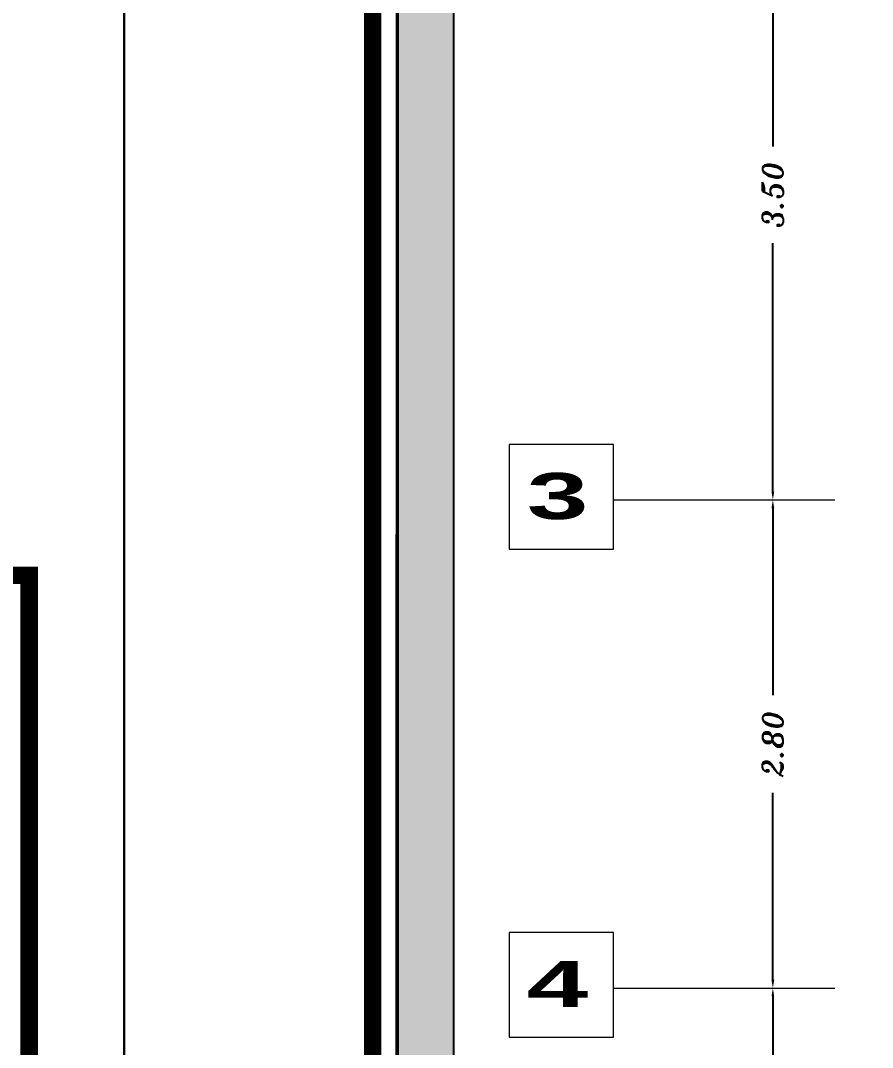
# Model space of a CAD drawing. Header units: inches. Extents: x 70 to 1974, y -315 to 363.
# Drawn here: x 99.05 to 103.93, y -177.17 to -171.28 of the extents above; entities that cross this region are included whole.
import ezdxf

# ---------------------------------------------------------------- set-up
doc = ezdxf.new("R2010")
doc.units = ezdxf.units.IN
doc.header["$MEASUREMENT"] = 0
doc.layers.add('1', color=19, linetype='Continuous', lineweight=5)
doc.layers.add('3', color=244, linetype='Continuous', lineweight=20)
doc.layers.add('7', color=7, linetype='Continuous')
doc.layers.add('AX', color=7, linetype='Continuous', lineweight=18, true_color=0xb7ad8f)
doc.styles.add('KH1', font='', dxfattribs={"width": 1.5})
doc.styles.add('STYLE3', font='italict.shx')
doc.styles.get('KH1').set_extended_font_data('Arial Black')
doc.dimstyles.new('mo', dxfattribs={"dimscale": 0.08, "dimtxt": 1.5, "dimasz": 0.6, "dimexe": 1, "dimexo": 1, "dimgap": 1, "dimtad": 0, "dimzin": 1, "dimdsep": 46, "dimtxsty": 'STYLE3', "dimcen": 2.5, "dimse1": 1, "dimse2": 1, "dimclrd": 1, "dimclre": 2, "dimclrt": 1, "dimadec": 0, "dimazin": 0, "dimtm": 1e-09, "dimtfac": 1, "dimtix": 1, "dimtmove": 0, "dimatfit": 1, "dimfxl": 0, "dimtolj": 1, "dimtzin": 0, "dimarcsym": 0})

# ---------------------------------------------------------------- blocks, each defined once
blk = doc.blocks.new('k1')
at = {"true_color": 0x636466}
h = blk.add_hatch(color=251, dxfattribs=at)
h.dxf.hatch_style = 1
h.paths.add_polyline_path([(-461.0845532288789, -161.558413456232), (-462.6065387501231, -161.558413456232), (-462.6065387501231, -162.1810438967408), (-462.6064882486181, -162.1810438967408), (-462.6064882486181, -162.3187643978863), (-462.4681764300095, -162.3187643978863), (-462.4681764300095, -161.6967757763449), (-461.2229155489925, -161.6967757763449), (-461.2229155489925, -162.9420366573626), (-461.0845532288789, -162.9420366573626), (-461.0845532288789, -162.8036743372492)])
h.paths.add_polyline_path([(-460.3927416283141, -161.6967757763449), (-459.1474807472965, -161.6967757763449), (-459.1474807472965, -162.9420366573626), (-457.9070382594097, -162.9420366573626), (-457.9070382594097, -162.8036743372492), (-459.0091184271835, -162.8036743372492), (-459.0091184271835, -161.558413456232), (-460.5311039484266, -161.558413456232), (-460.5311039484266, -162.1810438967408), (-461.0845532288789, -162.1810438967408), (-461.0845532288789, -162.3194062168533), (-460.3927416283141, -162.3194062168533)])
h.paths.add_polyline_path([(-459.7009300277487, -162.3194062168533), (-459.1474807472965, -162.3194062168533), (-459.1474807472965, -162.1810438967408), (-459.8392923478619, -162.1810438967408), (-459.8392923478619, -162.8036743372492), (-461.0845532288789, -162.8036743372492), (-461.0845532288789, -162.9420366573626), (-459.7009300277487, -162.9420366573626)], flags=17)
h.paths.add_polyline_path([(-458.3173068266177, -161.6967757763449), (-457.0720459456005, -161.6967757763449), (-457.073503920107, -162.2632668186274), (-457.0043227600521, -162.2632668186274), (-456.9351412926193, -162.2631182191905), (-456.9336836254875, -161.558413456232), (-458.4556691467313, -161.558413456232), (-458.4556691467313, -162.1810438967408), (-459.0091184271835, -162.1810438967408), (-459.0091184271835, -162.3194062168533), (-458.3173068266177, -162.3194062168533)])
h.paths.add_polyline_path([(-457.4340066514773, -165.0145428556087), (-453.6596054404646, -165.0145428556087), (-453.6596054404646, -164.5635341684535), (-457.4340066514773, -164.5635341684535)], flags=9)
h.paths.add_polyline_path([(-466.4645981210914, -178.7810121468715), (-469.7623956793282, -178.7810121468715), (-469.7623956793282, -178.1720438477653), (-466.4645981210914, -178.1720438477653)], flags=9)
h.paths.add_polyline_path([(-465.7865431843505, -177.1187596513043), (-468.3426485834195, -177.1187596513043), (-468.3426485834195, -176.3458383485925), (-465.7865431843505, -176.3458383485925)], flags=9)
h.paths.add_polyline_path([(-466.63716968008, -172.2587609934647), (-468.4262092408517, -172.2587609934647), (-468.4262092408517, -171.5853825857992), (-466.63716968008, -171.5853825857992)], flags=9)
h.paths.add_polyline_path([(-467.405796303833, -174.7927014827866), (-469.1562963038331, -174.7927014827866), (-469.1562963038331, -174.3652014827867), (-467.405796303833, -174.3652014827867)], flags=9)
h.paths.add_polyline_path([(-466.5791294639349, -173.4899200436457), (-469.3301294639348, -173.4899200436457), (-469.3301294639348, -173.0249200436457), (-466.5791294639349, -173.0249200436457)], flags=9)
h.paths.add_polyline_path([(-469.0046875002977, -195.6181855342291), (-468.5366875002978, -195.6499243907566), (-468.4414709307153, -195.1099243907566), (-468.9094709307153, -195.0781855342291)], flags=9)
h.paths.add_polyline_path([(-465.4248006648672, -183.2085779982049), (-468.8541786294708, -183.2375093979385), (-468.8589871723629, -182.6675296808298), (-465.4296092077592, -182.6385982810963)], flags=9)
h.paths.add_polyline_path([(-469.3327196373625, -170.527946320519), (-465.1389405140151, -170.527946320519), (-465.1389405140151, -170.0268255570132), (-469.3327196373625, -170.0268255570132)], flags=9)
h.paths.add_polyline_path([(-469.4483681832996, -194.8322193673344), (-468.9803681832996, -194.8639582238619), (-468.8851516137171, -194.3239582238619), (-469.3531516137171, -194.2922193673344)], flags=9)
h.paths.add_polyline_path([(-467.2760729308888, -194.8571646498413), (-468.7185216009401, -194.8693336377742), (-468.7236464953381, -194.2618552550663), (-467.2811978252869, -194.2496862671335)], flags=9)
h.paths.add_polyline_path([(-464.4482650831234, -194.8452147356366), (-465.6532222043793, -194.8553801640311), (-465.6580307472714, -194.2854004469225), (-464.4530736260154, -194.275235018528)], flags=9)
h.paths.add_polyline_path([(-466.8235622197829, -194.8161207900485), (-465.8001336483545, -194.847859646576), (-465.7049170787719, -194.307859646576), (-466.7283456502004, -194.2761207900485)], flags=9)
h.paths.add_polyline_path([(-468.6541763646052, -184.4538267344892), (-467.9787938572367, -184.4760632148504), (-467.912084416153, -184.0930431787446), (-468.5874669235215, -184.0708066983834)], flags=9)
h.paths.add_polyline_path([(-468.0004765109194, -184.2225841131287), (-467.9114581267899, -184.2307560196614), (-467.8869424071916, -184.0899961563925), (-467.9759607913211, -184.0818242498598)], flags=9)
h.paths.add_polyline_path([(-469.3708582068575, -184.1153796421765), (-469.3067645201805, -184.1217329222795), (-469.2877046798715, -184.0122986262485), (-469.3517983665485, -184.0059453461455)], flags=9)
h.paths.add_polyline_path([(-469.458863814117, -184.4455590874035), (-469.3557551336037, -184.4538977675388), (-469.3307390931977, -184.310265253999), (-469.433847773711, -184.3019265738636)], flags=9)
h.paths.add_polyline_path([(-469.5642049964675, -184.3938730533475), (-468.6423480547421, -184.4136611321844), (-468.5829838182313, -184.0728144447812), (-469.5048407599567, -184.0530263659442)], flags=9)
h.paths.add_polyline_path([(-468.6139403561299, -183.8392353901455), (-467.9385578487614, -183.8614718705067), (-467.8718484076777, -183.4784518344009), (-468.5472309150462, -183.4562153540397)], flags=9)
h.paths.add_polyline_path([(-467.9601511372989, -183.5893194682502), (-467.8711327531693, -183.597491374783), (-467.846617033571, -183.4567315115141), (-467.9356354177006, -183.4485596049814)], flags=9)
h.paths.add_polyline_path([(-469.37533203006, -183.5029352742429), (-469.311238343383, -183.5092885543459), (-469.292178503074, -183.3998542583148), (-469.356272189751, -183.3935009782118)], flags=9)
h.paths.add_polyline_path([(-469.4633376373195, -183.8331147194699), (-469.3602289568062, -183.8414533996052), (-469.3352129164002, -183.6978208860654), (-469.4383215969135, -183.68948220593)], flags=9)
h.paths.add_polyline_path([(-469.56867881967, -183.7814286854135), (-468.6468218779445, -183.8012167642504), (-468.5874576414338, -183.4603700768472), (-469.5093145831592, -183.4405819980103)], flags=9)
h.paths.add_polyline_path([(-464.4700430240852, -193.0711079785352), (-466.4099739910866, -193.0874738964483), (-466.4150356151835, -192.4874952468603), (-464.4751046481821, -192.4711293289471)], flags=9)
h.paths.add_polyline_path([(-464.4470552326599, -179.8895193508895), (-467.4444485695602, -179.9148063812734), (-467.4494469233559, -179.3223274648051), (-464.4520535864556, -179.2970404344213)], flags=9)
h.paths.add_polyline_path([(-464.4570228612065, -175.9720101155998), (-466.6844435978021, -175.9908013950593), (-466.6894419515978, -175.3983224785911), (-464.4620212150022, -175.3795311991316)], flags=9)
h.paths.add_polyline_path([(-464.46594148078, -178.7757758479885), (-466.5483673770585, -178.7933439016247), (-466.5534922714565, -178.1858655189168), (-464.4710663751781, -178.1682974652806)], flags=9)
h.paths.add_polyline_path([(-464.4666116402825, -174.852487317383), (-466.2890467884062, -174.8678620005771), (-466.2940451422018, -174.2753830841089), (-464.4716099940781, -174.2600084009148)], flags=9)
h.paths.add_polyline_path([(-464.4686625211249, -173.535124490716), (-466.4710912641251, -173.5520176611392), (-466.4759630773183, -172.9745382109107), (-464.4735343343181, -172.9576450404875)], flags=9)
h.paths.add_polyline_path([(-464.4979791784528, -172.0946800926707), (-465.5354422600321, -172.1034324843382), (-465.5390486672011, -171.6759476965067), (-464.5015855856218, -171.6671953048393)], flags=9)
h.paths.add_polyline_path([(-464.4870301174783, -190.9788067691697), (-466.5209007098799, -190.9788067691697), (-466.5209007098799, -190.483824222501), (-464.4870301174783, -190.483824222501)], flags=9)
h.paths.add_polyline_path([(-464.3609596024575, -186.5578050635073), (-469.8351398021885, -186.6039871108659), (-469.8400084518666, -186.0268826472933), (-464.3658282521356, -185.9807005999347)], flags=9)
h.paths.add_polyline_path([(-464.4787674108481, -192.0282615747784), (-465.4211380285444, -192.0282615747784), (-465.4211380285444, -191.4476089719555), (-464.4787674108481, -191.4476089719555)], flags=9)
h.paths.add_polyline_path([(-464.4729471963021, -195.619187102141), (-466.4128781633034, -195.6355530200542), (-466.4173070843881, -195.1105717016646), (-464.4773761173868, -195.0942057837515)], flags=9)
h.paths.add_polyline_path([(-467.7852969050802, -195.7628331150015), (-468.3702969050802, -195.7628331150015), (-468.3702969050802, -194.9678331150015), (-467.7852969050802, -194.9678331150015)], flags=9)
h.paths.add_polyline_path([(-466.5665965078703, -185.6324838338977), (-467.5812615044039, -185.6324838338977), (-467.5812615044039, -185.1645071711805), (-466.5665965078703, -185.1645071711805)], flags=9)
h.paths.add_polyline_path([(-464.4326665847221, -185.5773877113131), (-466.2107458137639, -185.5923881928769), (-466.2141067364033, -185.1940018670683), (-464.4360275073615, -185.1790013855045)], flags=9)
h.paths.add_polyline_path([(-465.6546008631001, -185.0812097641449), (-469.0091491732197, -185.0812097641449), (-469.0091491732197, -184.6089397375495), (-465.6546008631001, -184.6089397375495)], flags=9)
h.paths.add_polyline_path([(-466.2428173500421, -184.430748313143), (-467.9102488390154, -184.4448153327114), (-467.9132812504194, -184.0853690237112), (-466.2458497614462, -184.0713020041427)], flags=9)
h.paths.add_polyline_path([(-466.2565736304974, -183.7841956748895), (-467.5346049513871, -183.7949775821036), (-467.5379742973914, -183.3955927943256), (-466.2599429765017, -183.3848108871115)], flags=9)
h.paths.add_polyline_path([(-465.0272938911872, -184.329362145892), (-465.4483120216365, -184.3329139981384), (-465.4513023162154, -183.9784599989854), (-465.0302841857662, -183.974908146739)], flags=9)
h.paths.add_polyline_path([(-464.3973468987228, -183.8967562160098), (-466.0498014581544, -183.9106968851031), (-466.0527917527333, -183.5562428859501), (-464.4003371933018, -183.5423022168568)], flags=9)
h.paths.add_polyline_path([(-464.4549526339921, -185.0631076870666), (-465.6466623791598, -185.0731613560876), (-465.6499360051073, -184.6851227270532), (-464.4582262599396, -184.6750690580323)], flags=9)
h.paths.add_polyline_path([(-469.6945316540208, -185.0328860612824), (-469.0255818929004, -185.0536317206132), (-468.9633449149079, -184.7006682788161), (-469.6322946760282, -184.6799226194852)], flags=9)
h.paths.add_polyline_path([(-454.5592518575985, -188.4482829950922), (-454.6085749818534, -188.4482829950922), (-454.6085749818534, -188.3003136223276), (-454.5592518575985, -188.3003136223276)], flags=9)
h.paths.add_polyline_path([(-453.4972392181124, -188.5378246995747), (-454.550285439915, -188.5378246995747), (-454.550285439915, -188.1413997958948), (-453.4972392181124, -188.1413997958948)], flags=9)
h.paths.add_polyline_path([(-454.1226861839798, -187.4117937664867), (-454.1720093082347, -187.4117937664867), (-454.1720093082347, -187.2638243937221), (-454.1226861839798, -187.2638243937221)], flags=9)
h.paths.add_polyline_path([(-453.4704902184072, -187.5187097042117), (-454.105314978252, -187.5187097042117), (-454.105314978252, -187.093676817792), (-453.4704902184072, -187.093676817792)], flags=9)
h.paths.add_polyline_path([(-453.9630771843033, -180.2094508763654), (-454.0124003085582, -180.2094508763654), (-454.0124003085582, -180.0614815036007), (-453.9630771843033, -180.0614815036007)], flags=9)
h.paths.add_polyline_path([(-453.7450315140402, -181.059575532386), (-453.7943546382951, -181.059575532386), (-453.7943546382951, -180.9116061596213), (-453.7450315140402, -180.9116061596213)], flags=9)
h.paths.add_polyline_path([(-453.8343288852018, -182.003262354381), (-453.8836520094567, -182.003262354381), (-453.8836520094567, -181.8552929816163), (-453.8343288852018, -181.8552929816163)], flags=9)
h.paths.add_polyline_path([(-454.2191285010592, -183.8516120332455), (-454.2684516253141, -183.8516120332455), (-454.2684516253141, -183.7036426604808), (-454.2191285010592, -183.7036426604808)], flags=9)
h.paths.add_polyline_path([(-454.3380804197334, -184.7282312390474), (-454.3874035439883, -184.7282312390474), (-454.3874035439883, -184.5802618662827), (-454.3380804197334, -184.5802618662827)], flags=9)
h.paths.add_polyline_path([(-453.4933817341253, -186.5421256536616), (-454.1745241803107, -186.5421256536616), (-454.1745241803107, -186.1170927672419), (-453.4933817341253, -186.1170927672419)], flags=9)
h.paths.add_polyline_path([(-452.9888202890378, -187.4825821415092), (-453.5454669770572, -187.4825821415092), (-453.5454669770572, -187.1401387359682), (-452.9888202890378, -187.1401387359682)], flags=9)
h.paths.add_polyline_path([(-452.9888202890378, -186.4979493213115), (-453.5454669770572, -186.4979493213115), (-453.5454669770572, -186.1555059157704), (-452.9888202890378, -186.1555059157704)], flags=9)
h.paths.add_polyline_path([(-452.9803473863839, -184.8324884739955), (-454.3480814183242, -184.8324884739955), (-454.3480814183242, -184.3829344595131), (-452.9803473863839, -184.3829344595131)], flags=9)
h.paths.add_polyline_path([(-452.9467675035304, -184.0507476194199), (-454.2259530174666, -184.0507476194199), (-454.2259530174666, -183.5071959473639), (-452.9467675035304, -183.5071959473639)], flags=9)
h.paths.add_polyline_path([(-453.116858339567, -182.1052741707491), (-453.8088990648914, -182.1052741707491), (-453.8088990648914, -181.6802412843294), (-453.116858339567, -181.6802412843294)], flags=9)
h.paths.add_polyline_path([(-453.1360252957568, -181.1744618581172), (-453.7422420728618, -181.1744618581172), (-453.7422420728618, -180.728994698312), (-453.1360252957568, -180.728994698312)], flags=9)
h.paths.add_polyline_path([(-453.0010359333551, -180.3218620668507), (-453.9382879393062, -180.3218620668507), (-453.9382879393062, -179.8723080523683), (-453.0010359333551, -179.8723080523683)], flags=9)
h.paths.add_polyline_path([(-452.9331175329988, -173.2626578901954), (-456.2030163714535, -173.3197341867294), (-456.2192881226583, -172.3875261845384), (-452.9493892842036, -172.3304498880045)], flags=9)
h.paths.add_polyline_path([(-452.9919609934255, -185.4165979148319), (-454.0462709363856, -185.4165979148319), (-454.0462709363856, -185.1485530140793), (-452.9919609934255, -185.1485530140793)], flags=9)
h.paths.add_polyline_path([(-452.971152033306, -185.9598956031456), (-453.9001682158268, -185.9598956031456), (-453.9001682158268, -185.6899635404277), (-452.971152033306, -185.6899635404277)], flags=9)
h.paths.add_polyline_path([(-452.9422746920763, -190.7339584455666), (-453.6863492522643, -190.7339584455666), (-453.6863492522643, -190.4295643073079), (-452.9422746920763, -190.4295643073079)], flags=9)
h.paths.add_polyline_path([(-452.9888202890378, -188.5323894886989), (-453.5454669770572, -188.5323894886989), (-453.5454669770572, -188.1899460831578), (-452.9888202890378, -188.1899460831578)], flags=9)
h.paths.add_polyline_path([(-454.1581928074609, -186.4324748828011), (-454.2075159317158, -186.4324748828011), (-454.2075159317158, -186.2845055100364), (-454.1581928074609, -186.2845055100364)], flags=9)
h.paths.add_polyline_path([(-454.4433404447498, -190.804359436949), (-455.4942219361389, -190.804359436949), (-455.4942219361389, -190.3917650259003), (-454.4433404447498, -190.3917650259003)], flags=9)
h.paths.add_polyline_path([(-452.9550462289366, -190.1557941408014), (-453.7047577176109, -190.1557941408014), (-453.7047577176109, -189.8344892170839), (-452.9550462289366, -189.8344892170839)], flags=9)
h.paths.add_polyline_path([(-455.3857792025842, -190.1387844403576), (-454.5791042322645, -190.1387844403576), (-454.5791042322645, -189.8610766636902), (-455.3857792025842, -189.8610766636902)], flags=9)
h.paths.add_polyline_path([(-453.0878506733685, -175.6577796392757), (-455.0110276490418, -175.6577796392757), (-455.0110276490418, -175.3259992947047), (-453.0878506733685, -175.3259992947047)], flags=9)
h = blk.add_hatch(color=251, dxfattribs=at)
h.dxf.hatch_style = 1
h.paths.add_polyline_path([(-480.4940784287566, -162.3340042735704), (-480.4937575192731, -163.0258158741363), (-480.4943993382401, -198.9467275397004), (-480.1796555288405, -198.9467275397004), (-480.179976438324, -162.3340042735704)])
blk.add_line((-480.1780806127778, -162.6335082072859), (-480.1780806127778, -198.9489495776037))
for points in [[(-452.3662791190941, -202.6666823076705), (-482.0662791190941, -202.6666823076705), (-482.0662791190941, -160.6623965933848), (-452.3662791190941, -160.6623965933848)], [(-482.0662791190941, -160.6623965933848), (-452.3662791190941, -160.6623965933848), (-452.3662791190941, -202.6666823076705), (-482.0662791190941, -202.6666823076705)]]:
    blk.add_lwpolyline(points, close=True)
blk.add_lwpolyline([(-480.1780806127778, -162.6335082072859), (-480.1780806127778, -198.9489495776037), (-480.4945785107726, -198.9489495776037), (-480.4945785107726, -162.3187643978863), (-480.1780806127778, -162.3187643978863)])
at = {"layer": '1', "ltscale": 0.5}
for p, q in [((-452.9107343735228, -171.7972251445981), (-456.256767234264, -171.7972251445981)), ((-452.9107343735228, -190.8329443411274), (-452.9107343735228, -171.7972251445981))]:
    blk.add_line(p, q, dxfattribs=at)
at = {"layer": '1'}
blk.add_lwpolyline([(-452.9107343735228, -171.7972251445981), (-456.4203901417274, -171.7972251445981), (-456.4203901417274, -175.1432580052971), (-452.9107343735228, -175.1432580052971)], close=True, dxfattribs=at)
at = {"layer": '3', "const_width": 0.1}
for points in [[(-480.6412779777999, -192.1368318314293), (-480.6412779777999, -162.3187643978863)], [(-480.6412779777999, -198.9460867774739), (-480.6412779777999, -162.3187643978863)]]:
    blk.add_lwpolyline(points, dxfattribs=at)
blk.add_lwpolyline([(-456.535445379349, -190.8329443411273), (-452.9107343735228, -190.8329443411274), (-452.9107343735228, -171.7972251445981), (-456.5354453793489, -171.7972251445981)], close=True, dxfattribs=at)
at = {"layer": '7', "lineweight": 30}
blk.add_line((-480.505732694297, -198.9460867774739), (-480.5028779778, -162.3187643978863), dxfattribs=at)
blk = doc.blocks.new('*D350')
at = {"color": 1, "lineweight": -2, "transparency": 16777216}
for p, q in [((173.3034486812797, -170.5768037398653), (173.3034486812797, -172.0017396406991)), ((173.3034486812797, -173.9809612558186), (173.3034486812797, -172.5560253549848))]:
    blk.add_line(p, q, dxfattribs=at)
at = {"color": 1, "transparency": 16777216}
for points in [[(173.2954486812797, -170.5768037398653), (173.3114486812798, -170.5768037398653), (173.3034486812797, -170.5288037398653)], [(173.2954486812797, -173.9809612558186), (173.3114486812798, -173.9809612558186), (173.3034486812797, -174.0289612558186)]]:
    blk.add_solid(points, dxfattribs=at)
at = {"layer": 'Defpoints', "color": 0, "transparency": 16777216}
for p in [(173.2072707551253, -170.5288037398653), (173.3034486812795, -174.0289612558186), (173.3034486812797, -174.0289612558186)]:
    blk.add_point(p, dxfattribs=at)
at = {"color": 1, "transparency": 16777216, "insert": (173.3034486812797, -172.2788824978419), "char_height": 0.12, "attachment_point": 5, "rotation": 90, "style": 'STYLE3'}
blk.add_mtext('\\A1;3.50', dxfattribs=at)
blk = doc.blocks.new('*D351')
at = {"color": 1, "lineweight": -2, "transparency": 16777216}
for p, q in [((173.3034486812799, -174.0769612558186), (173.3034486812799, -175.148882497842)), ((173.3034486812799, -176.7808037398653), (173.3034486812799, -175.708882497842))]:
    blk.add_line(p, q, dxfattribs=at)
at = {"color": 1, "transparency": 16777216}
for points in [[(173.2954486812799, -174.0769612558186), (173.3114486812799, -174.0769612558186), (173.3034486812799, -174.0289612558186)], [(173.2954486812799, -176.7808037398653), (173.3114486812799, -176.7808037398653), (173.3034486812799, -176.8288037398654)]]:
    blk.add_solid(points, dxfattribs=at)
at = {"layer": 'Defpoints', "color": 0, "transparency": 16777216}
for p in [(173.3034486812795, -174.0289612558186), (173.3034486812795, -176.8288037398654), (173.3034486812799, -176.8288037398654)]:
    blk.add_point(p, dxfattribs=at)
at = {"color": 1, "transparency": 16777216, "insert": (173.3034486812798, -175.428882497842), "char_height": 0.12, "attachment_point": 5, "rotation": 90, "style": 'STYLE3'}
blk.add_mtext('\\A1;2.80', dxfattribs=at)
blk = doc.blocks.new('*D352')
at = {"color": 1, "lineweight": -2, "transparency": 16777216}
for p, q in [((173.30344868128, -176.8768037398654), (173.30344868128, -178.0517396406991)), ((173.30344868128, -179.7809612558186), (173.30344868128, -178.6060253549848))]:
    blk.add_line(p, q, dxfattribs=at)
at = {"color": 1, "transparency": 16777216}
for points in [[(173.29544868128, -176.8768037398654), (173.31144868128, -176.8768037398654), (173.30344868128, -176.8288037398654)], [(173.29544868128, -179.7809612558186), (173.31144868128, -179.7809612558186), (173.30344868128, -179.8289612558186)]]:
    blk.add_solid(points, dxfattribs=at)
at = {"layer": 'Defpoints', "color": 0, "transparency": 16777216}
for p in [(173.3034486812795, -176.8288037398654), (173.3034486812795, -179.8289612558186), (173.30344868128, -179.8289612558186)]:
    blk.add_point(p, dxfattribs=at)
at = {"color": 1, "transparency": 16777216, "insert": (173.3034486812799, -178.328882497842), "char_height": 0.12, "attachment_point": 5, "rotation": 90, "style": 'STYLE3'}
blk.add_mtext('\\A1;3.00', dxfattribs=at)
blk = doc.blocks.new('S33')
at = {"layer": 'AX', "color": 23, "linetype": 'ByBlock', "true_color": 0xbf8b78}
for p, q in [((172.3900593377437, -174.0289612558186), (173.6583032575491, -174.0289612558186)), ((172.3900593377437, -176.8288037398653), (173.6583032575491, -176.8288037398653))]:
    blk.add_line(p, q, dxfattribs=at)
for points in [[(172.3900593377437, -174.3109522528462), (172.3900593377437, -173.711308754187), (171.7904158388517, -173.711308754187), (171.7904158388517, -174.3109522528462)], [(172.3900593377437, -177.1107947368929), (172.3900593377437, -176.5111512382338), (171.7904158388517, -176.5111512382338), (171.7904158388517, -177.1107947368929)]]:
    blk.add_lwpolyline(points, close=True, dxfattribs=at)
at = {"layer": 'AX', "color": 23, "linetype": 'ByBlock', "true_color": 0xbf8b78, "style": 'KH1', "width": 1.5}
for s, p in [('3', (171.8924088902093, -174.1383847558386)), ('4', (171.8924088902093, -176.9382272398854))]:
    blk.add_text(s, height=0.2643930771143518, dxfattribs=at).set_placement(p)
for base, p1, p2, picture, middle in [((173.3034486812797, -174.0289612558186), (173.2072707551252, -170.5288037398652), (173.3034486812794, -174.0289612558186), '*D350', (173.3034486812797, -172.2788824978419)), ((173.3034486812799, -176.8288037398654), (173.3034486812794, -174.0289612558186), (173.3034486812794, -176.8288037398653), '*D351', (173.3034486812798, -175.428882497842)), ((173.30344868128, -179.8289612558186), (173.3034486812794, -176.8288037398653), (173.3034486812794, -179.8289612558185), '*D352', (173.3034486812799, -178.328882497842))]:
    dim = blk.add_linear_dim(base=base, p1=p1, p2=p2, angle=90, dimstyle='mo', override={"dimtmove": 1})
    dim.commit()
    dim.dimension.update_dxf_attribs({"geometry": picture, "text_midpoint": middle})

msp = doc.modelspace()

# ---------------------------------------------------------------- block references
for name, p in [('k1', (552.005531141976, -2.664451718969417)), ('k1', (581.7055311419759, -2.664452225487423)), ('S33', (-69.94418232908122, 0))]:
    msp.add_blockref(name, p)

doc.saveas('drawing.dxf')
